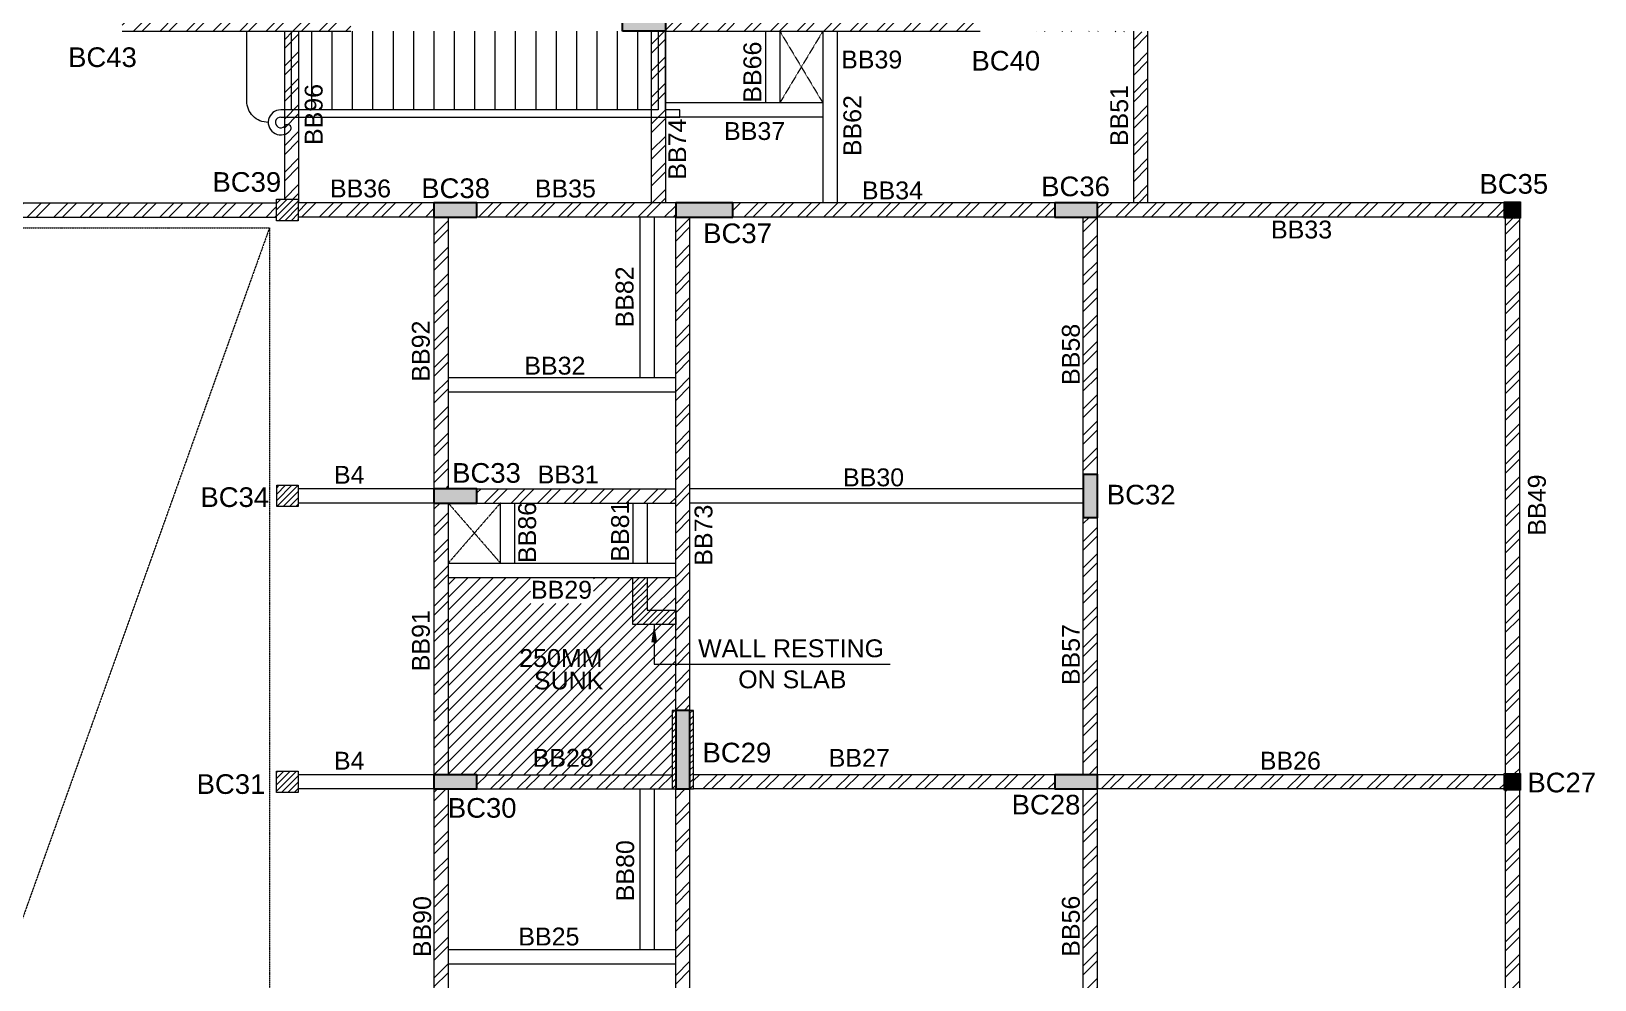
# Model space of a CAD drawing. Header units: metres. Extents: x 79516 to 173451, y -2110733 to -2039064.
# Drawn here: x 105818 to 127682, y -2066976 to -2053707 of the extents above; entities that cross this region are included whole.
import ezdxf
from ezdxf.enums import TextEntityAlignment as Align

# ---------------------------------------------------------------- set-up
doc = ezdxf.new("R2010")
doc.units = ezdxf.units.M
doc.header["$LTSCALE"] = 15
doc.header["$MEASUREMENT"] = 0
doc.linetypes.add('HIDDEN', pattern=[0.375, 0.25, -0.125])
for name, color, linetype, lineweight in [('BEAM NO_ASC', 7, 'Continuous', 20), ('BEAM_ASC', 1, 'Continuous', 20), ('BRICK WALL', 8, 'Continuous', 13), ('COLUMN HATCH_ASC', 155, 'Continuous', 0), ('COLUMN STOP_ASC', 122, 'Continuous', 20), ('COLUMN_ASC', 4, 'Continuous', 30), ('DIMENSION_ASC', 251, 'Continuous', 9), ('DUCT_ASC', 253, 'HIDDEN', 13), ('HATCH_ASC', 253, 'Continuous', 5), ('NEW COLUMN NO._ ASC', 7, 'Continuous', 25), ('STAIR_ASC', 150, 'Continuous', 13), ('TEXT_ASC', 7, 'Continuous', 25), ('WALL ON SALB', 152, 'Continuous', 20)]:
    doc.layers.add(name, color=color, linetype=linetype, lineweight=lineweight)
doc.styles.add('ASC_DIMENSION', font='swiss.ttf', dxfattribs={"height": 250})
doc.styles.add('STANDERD ASC', font='swiss.ttf', dxfattribs={"height": 250})
doc.dimstyles.new('ASC_100mm', dxfattribs={"dimtxt": 250, "dimasz": 250, "dimexe": 50, "dimexo": 50, "dimgap": 100, "dimtad": 1, "dimdec": 0, "dimzin": 0, "dimdsep": 46, "dimtxsty": 'ASC_DIMENSION', "dimcen": 0, "dimclrd": 256, "dimclre": 256, "dimclrt": 7, "dimadec": 0, "dimazin": 0, "dimtfac": 1, "dimtdec": 0, "dimtofl": 0, "dimtmove": 0, "dimatfit": 2, "dimfxl": 1, "dimtolj": 1, "dimtzin": 0, "dimlwd": -1, "dimlwe": -1, "dimarcsym": 1})
pattern_1 = [(45, (-800708.77, -593580.78), (-185.61553, 185.61553), []), (45, (-800585.02, -593580.78), (-185.61553, 185.61553), [])]
pattern_2 = [(45, (-866172.724, -431772.72), (-44.1941738, 44.1941738), [])]
pattern_3 = [(225, (-744396.66, -1319435.57), (88.388348, -88.388348), [])]
pattern_4 = [(45, (-791679.156, -1371052.285), (-17.67766953, 17.67766953), [])]

# ---------------------------------------------------------------- blocks, each defined once
blk = doc.blocks.new('dwg5D38')
at = {"layer": 'STAIR_ASC'}
for p, q in [((14227, 28000, 0), (14227, 29100, 0)), ((14512, 28000, 0), (14512, 29100, 0)), ((14797, 28000, 0), (14797, 29100, 0)), ((15082, 28000, 0), (15082, 29100, 0)), ((15367, 28000, 0), (15367, 29100, 0)), ((15652, 28000, 0), (15652, 29100, 0)), ((15937, 28000, 0), (15937, 29100, 0)), ((16222, 28000, 0), (16222, 29100, 0)), ((16507, 28000, 0), (16507, 29100, 0)), ((16792, 28000, 0), (16792, 29100, 0)), ((17077, 28000, 0), (17077, 29100, 0)), ((17362, 28000, 0), (17362, 29100, 0)), ((17647, 28000, 0), (17647, 29100, 0)), ((17932, 28000, 0), (17932, 29100, 0)), ((18217, 28000, 0), (18217, 29100, 0)), ((18502, 28000, 0), (18502, 29100, 0)), ((18787, 28000, 0), (18787, 29100, 0)), ((19072, 28000, 0), (19072, 29100, 0)), ((19357, 29100, 0), (19357, 28000, 0)), ((19457, 28000, 0), (19457, 29100, 0)), ((19357, 28000, 0), (14077, 28000, 0)), ((19657, 28000, 0), (19457, 28000, 0)), ((19657, 27900, 0), (19657, 28000, 0)), ((14077, 27900, 0), (19657, 27900, 0))]:
    blk.add_line(p, q, dxfattribs=at)
at = {"layer": 'STAIR_ASC', "elevation": 0}
blk.add_lwpolyline([(13902, 27825), (13902, 27825, -0.414214), (13602, 28125), (13602, 29100)], format="xyb", dxfattribs=at)
at = {"layer": 'STAIR_ASC'}
for centre, radius, start, end in [((14077, 27825, 0), 175, 90, 320.9847), ((14078, 27825, 0), 75.1, 90.2356, 316.2176), ((14173, 27744, 0), 50, 324.5098, 144.5098)]:
    blk.add_arc(centre, radius, start, end, dxfattribs=at)

msp = doc.modelspace()

# ---------------------------------------------------------------- hatches: boundary and pattern name
at = {"layer": 'BRICK WALL'}
h = msp.add_hatch(dxfattribs=at)
h.set_pattern_fill('ANSI32', color=256, scale=700, angle=180)
h.set_pattern_definition(pattern_1)
h.paths.add_polyline_path([(108832, -2053707.5), (107087, -2053707.5), (107087, -2053507.5), (107087, -2053507.5), (107087, -2053507.5), (110287, -2053507.5), (110287, -2053707.5), (109457, -2053707.5), (109457, -2053707.5), (108832, -2053707.5)])
h = msp.add_hatch(dxfattribs=at)
h.set_pattern_fill('ANSI32', color=256, scale=700, angle=180)
h.set_pattern_definition(pattern_1)
h.paths.add_polyline_path([(119087, -2053707.5), (119087, -2053507.5), (117087, -2053507.5), (116887, -2053507.5), (116287, -2053507.5), (116087, -2053507.5), (114687, -2053507.5), (114687, -2053707.5), (116087, -2053707.5), (116287, -2053707.5), (116887, -2053707.5), (117087, -2053707.5), (119087, -2053707.5)])
h = msp.add_hatch(dxfattribs=at)
h.set_pattern_fill('ANSI32', color=256, scale=700, angle=180)
h.set_pattern_definition(pattern_1)
h.paths.add_polyline_path([(109557, -2056107.4), (109549.4, -2056107.5), (109549.4, -2056057.5), (109357, -2056057.5), (109357, -2053707.5), (109557, -2053707.5)])
h = msp.add_hatch(dxfattribs=at)
h.set_pattern_fill('ANSI32', color=256, scale=700, angle=180)
h.set_pattern_definition(pattern_1)
h.paths.add_polyline_path([(114687, -2056107.5), (114487, -2056107.5), (114487, -2053707.5), (114687, -2053707.5)])
h = msp.add_hatch(dxfattribs=at)
h.set_pattern_fill('ANSI32', color=256, scale=700, angle=180)
h.set_pattern_definition(pattern_1)
h.paths.add_polyline_path([(121429.5, -2056107.5), (121429.5, -2053715.4), (119687, -2053707.5), (121229.5, -2053707.5), (121229.5, -2056107.5)])
h = msp.add_hatch(dxfattribs=at)
h.set_pattern_fill('ANSI32', color=256, scale=700)
h.set_pattern_definition(pattern_1)
h.paths.add_polyline_path([(100649.5, -2056307.5), (109249.5, -2056307.5), (109249.5, -2056107.5), (100649.5, -2056107.5)])
h = msp.add_hatch(dxfattribs=at)
h.set_pattern_fill('ANSI32', color=256, scale=700, angle=180)
h.set_pattern_definition(pattern_1)
h.paths.add_polyline_path([(111449.4, -2056307.5), (109549.4, -2056307.5), (109549.4, -2056107.5), (109657, -2056107.5), (111449.4, -2056107.5), (111449.4, -2056307.5)])
h = msp.add_hatch(dxfattribs=at)
h.set_pattern_fill('ANSI32', color=256, scale=700, angle=180)
h.set_pattern_definition(pattern_1)
h.paths.add_polyline_path([(114829.4, -2056307.5), (114829.4, -2056107.5), (114687, -2056107.5), (114487, -2056107.5), (112049.4, -2056107.5), (112049.4, -2056307.5), (114329.5, -2056307.5), (114529.5, -2056307.5), (114829.4, -2056307.5)])
h = msp.add_hatch(dxfattribs=at)
h.set_pattern_fill('ANSI32', color=256, scale=700, angle=180)
h.set_pattern_definition(pattern_1)
h.paths.add_polyline_path([(115629.4, -2056307.5), (115629.4, -2056107.5), (116887, -2056107.5), (117087, -2056107.5), (120129.4, -2056107.5), (120129.4, -2056307.5), (115629.4, -2056307.5)])
h = msp.add_hatch(dxfattribs=at)
h.set_pattern_fill('ANSI32', color=256, scale=700, angle=180)
h.set_pattern_definition(pattern_1)
h.paths.add_polyline_path([(120729.4, -2056307.5), (120729.4, -2056107.5), (121894.5, -2056107.5), (122094.5, -2056107.5), (126414.4, -2056107.5), (126414.4, -2056307.5), (120729.4, -2056307.5)])
h = msp.add_hatch(dxfattribs=at)
h.set_pattern_fill('ANSI32', color=256, scale=700, angle=180)
h.set_pattern_definition(pattern_1)
h.paths.add_polyline_path([(111449.4, -2060107.5), (111449.4, -2056307.5), (111649.4, -2056307.5), (111649.4, -2060107.5), (111449.4, -2060107.5)])
h = msp.add_hatch(dxfattribs=at)
h.set_pattern_fill('ANSI32', color=256, scale=700, angle=180)
h.set_pattern_definition(pattern_1)
h.paths.add_polyline_path([(115029.4, -2060107.5), (115029.4, -2056307.5), (114829.4, -2056307.5), (114829.4, -2056307.5), (114829.4, -2060107.5), (114829.4, -2060307.5), (114829.4, -2061147.5), (114829.4, -2061347.5), (114829.4, -2061807.5), (114829.4, -2062007.5), (114829.4, -2063207.5), (114829.4, -2063207.5), (114829.4, -2063207.5), (115029.4, -2063207.5), (115029.4, -2060307.5)])
h = msp.add_hatch(dxfattribs=at)
h.set_pattern_fill('ANSI32', color=256, scale=700, angle=180)
h.set_pattern_definition(pattern_1)
h.paths.add_polyline_path([(120529.4, -2059907.5), (120529.4, -2056307.5), (120729.4, -2056307.5), (120729.4, -2059907.5), (120529.4, -2059907.5)])
h = msp.add_hatch(dxfattribs=at)
h.set_pattern_fill('ANSI32', color=256, scale=700, angle=180)
h.set_pattern_definition(pattern_1)
h.paths.add_polyline_path([(126629.5, -2064092.5), (126429.5, -2064092.5), (126429.5, -2056322.5), (126629.5, -2056322.5)])
h = msp.add_hatch(dxfattribs=at)
h.set_pattern_fill('ANSI32', color=256, scale=700)
h.set_pattern_definition(pattern_1)
h.paths.add_polyline_path([(112049.5, -2060307.5), (114829.5, -2060307.5), (114829.5, -2060107.5), (112049.5, -2060107.5), (112049.5, -2060307.5)])
h = msp.add_hatch(dxfattribs=at)
h.set_pattern_fill('ANSI32', color=256, scale=700, angle=180)
h.set_pattern_definition(pattern_1)
h.paths.add_polyline_path([(111449.5, -2064107.5), (111449.4, -2060307.5), (111649.4, -2060307.5), (111649.5, -2064107.5)])
h = msp.add_hatch(dxfattribs=at)
h.set_pattern_fill('ANSI32', color=256, scale=700, angle=180)
h.set_pattern_definition(pattern_1)
h.paths.add_polyline_path([(120729.5, -2064107.5), (120729.4, -2060507.5), (120529.5, -2060507.5), (120529.5, -2064107.5), (120729.4, -2064107.5)])
h = msp.add_hatch(dxfattribs=at)
h.set_pattern_fill('ANSI32', color=256, scale=700, angle=180)
h.set_pattern_definition(pattern_1)
h.paths.add_polyline_path([(114529.5, -2064307.5), (114329.5, -2064307.5), (112049.4, -2064307.5), (112049.4, -2064107.5), (114779.4, -2064107.5), (114779.4, -2064307.5)])
h = msp.add_hatch(dxfattribs=at)
h.set_pattern_fill('ANSI32', color=256, scale=700, angle=180)
h.set_pattern_definition(pattern_1)
h.paths.add_polyline_path([(120129.4, -2064307.5), (120129.4, -2064307.5), (120129.4, -2064307.5), (115079.4, -2064307.5), (115079.4, -2064107.5), (120129.4, -2064107.5), (120129.4, -2064307.5)])
h = msp.add_hatch(dxfattribs=at)
h.set_pattern_fill('ANSI32', color=256, scale=700, angle=180)
h.set_pattern_definition(pattern_1)
h.paths.add_polyline_path([(126414.4, -2064307.5), (126414.4, -2064107.5), (120729.5, -2064107.5), (120729.4, -2064107.5), (120729.4, -2064289.9), (120729.4, -2064307.5), (120729.4, -2064307.5)])
h = msp.add_hatch(dxfattribs=at)
h.set_pattern_fill('ANSI32', color=256, scale=700, angle=180)
h.set_pattern_definition(pattern_1)
h.paths.add_polyline_path([(111649.4, -2066757.4), (111649.4, -2068107.5), (111449.4, -2068107.5), (111449.5, -2064307.5), (111449.5, -2064307.5), (111649.5, -2064307.5), (111649.4, -2066557.4)])
h = msp.add_hatch(dxfattribs=at)
h.set_pattern_fill('ANSI32', color=256, scale=700, angle=180)
h.set_pattern_definition(pattern_1)
h.paths.add_polyline_path([(115029.4, -2068307.5), (115029.4, -2072107.5), (114829.4, -2072107.5), (114829.4, -2072107.6), (114829.4, -2072107.5), (114829.4, -2070007.5), (114829.4, -2069807.5), (114829.4, -2069347.5), (114829.4, -2069147.5), (114829.4, -2068307.5), (114829.4, -2068107.5), (114829.4, -2066757.5), (114829.4, -2066557.5), (114829.4, -2064307.5), (114829.4, -2064307.5), (115029.4, -2064307.5), (115029.4, -2068107.5)])
h = msp.add_hatch(dxfattribs=at)
h.set_pattern_fill('ANSI32', color=256, scale=700, angle=180)
h.set_pattern_definition(pattern_1)
h.paths.add_polyline_path([(120729.4, -2067907.5), (120529.5, -2067907.5), (120529.4, -2064307.5), (120729.4, -2064307.5), (120729.5, -2067907.5)])
h = msp.add_hatch(dxfattribs=at)
h.set_pattern_fill('ANSI32', color=256, scale=700, angle=180)
h.set_pattern_definition(pattern_1)
h.paths.add_polyline_path([(126429.5, -2072092.5), (126429.5, -2064322.5), (126629.5, -2064322.5), (126629.5, -2072092.5)])
at = {"layer": 'COLUMN HATCH_ASC'}
h = msp.add_hatch(color=256, dxfattribs=at)
h.dxf.hatch_style = 1
h.paths.add_polyline_path([(114087, -2053507.5), (114087, -2053707.5), (114687, -2053707.5), (114687, -2053507.5)])
h = msp.add_hatch(color=256, dxfattribs=at)
h.dxf.hatch_style = 1
h.paths.add_polyline_path([(111449.5, -2056307.5), (111449.5, -2056107.5), (112049.5, -2056107.5), (112049.5, -2056307.5)])
h = msp.add_hatch(color=256, dxfattribs=at)
h.dxf.hatch_style = 1
h.paths.add_polyline_path([(114829.4, -2056307.5), (114829.4, -2056107.5), (115629.4, -2056107.5), (115629.4, -2056307.5)])
h = msp.add_hatch(color=256, dxfattribs=at)
h.dxf.hatch_style = 1
h.paths.add_polyline_path([(120129.5, -2056307.5), (120129.5, -2056107.5), (120729.5, -2056107.5), (120729.5, -2056307.5)])
h = msp.add_hatch(color=256, dxfattribs=at)
h.dxf.hatch_style = 1
h.paths.add_polyline_path([(126429.5, -2056107.5), (126429.5, -2056307.5), (126629.5, -2056307.5), (126629.5, -2056107.5)])
h = msp.add_hatch(color=256, dxfattribs=at)
h.dxf.hatch_style = 1
h.paths.add_polyline_path([(120529.5, -2060507.5), (120529.5, -2059907.5), (120729.5, -2059907.5), (120729.5, -2060507.5)])
h = msp.add_hatch(color=256, dxfattribs=at)
h.dxf.hatch_style = 1
h.paths.add_polyline_path([(111449.5, -2060307.5), (111449.5, -2060107.5), (112049.5, -2060107.5), (112049.5, -2060307.5)])
h = msp.add_hatch(color=256, dxfattribs=at)
h.dxf.hatch_style = 1
h.paths.add_polyline_path([(114829.5, -2064307.5), (114829.5, -2063207.5), (115029.5, -2063207.5), (115029.5, -2064307.5)])
h = msp.add_hatch(color=256, dxfattribs=at)
h.dxf.hatch_style = 1
h.paths.add_polyline_path([(111449.5, -2064307.5), (111449.5, -2064107.5), (112049.5, -2064107.5), (112049.5, -2064307.5)])
h = msp.add_hatch(color=256, dxfattribs=at)
h.dxf.hatch_style = 1
h.paths.add_polyline_path([(120129.5, -2064307.5), (120129.5, -2064107.5), (120729.5, -2064107.5), (120729.5, -2064307.5)])
h = msp.add_hatch(color=256, dxfattribs=at)
h.dxf.hatch_style = 1
h.paths.add_polyline_path([(126429.5, -2064107.5), (126429.5, -2064307.5), (126629.5, -2064307.5), (126629.5, -2064107.5)])
at = {"layer": 'COLUMN STOP_ASC'}
h = msp.add_hatch(dxfattribs=at)
h.set_pattern_fill('ANSI31', color=256, scale=500, style=0)
h.set_pattern_definition(pattern_2)
h.paths.add_polyline_path([(109249.5, -2056057.5), (109249.5, -2056357.5), (109549.5, -2056357.5), (109549.5, -2056057.5)])
h = msp.add_hatch(dxfattribs=at)
h.set_pattern_fill('ANSI31', color=256, scale=200, style=0)
h.set_pattern_definition(pattern_4)
h.paths.add_polyline_path([(126414.5, -2056092.5), (126414.5, -2056322.5), (126644.5, -2056322.5), (126644.5, -2056092.5)])
h.paths.add_polyline_path([(126429.5, -2056107.5), (126429.5, -2056307.5), (126629.5, -2056307.5), (126629.5, -2056107.5)], flags=0)
h = msp.add_hatch(dxfattribs=at)
h.set_pattern_fill('ANSI31', color=256, scale=500, style=0)
h.set_pattern_definition(pattern_2)
h.paths.add_polyline_path([(109249.8, -2060357.4), (109249.8, -2060057.4), (109549.8, -2060057.4), (109549.8, -2060357.4)])
h = msp.add_hatch(dxfattribs=at)
h.set_pattern_fill('ANSI31', color=256, scale=500, style=0)
h.set_pattern_definition([(45, (-772492.14, -1361913.205), (-44.1941738, 44.1941738), [])])
h.paths.add_polyline_path([(114779.5, -2063207.5), (114779.5, -2064307.5), (114829.5, -2064307.5), (114829.5, -2063207.5)])
h = msp.add_hatch(dxfattribs=at)
h.set_pattern_fill('ANSI31', color=256, scale=500, style=0)
h.set_pattern_definition([(45, (-772242.14, -1361913.205), (-44.1941738, 44.1941738), [])])
h.paths.add_polyline_path([(115029.5, -2063207.5), (115029.5, -2064307.5), (115079.5, -2064307.5), (115079.5, -2063207.5)])
h = msp.add_hatch(dxfattribs=at)
h.set_pattern_fill('ANSI31', color=256, scale=500, style=0)
h.set_pattern_definition(pattern_2)
h.paths.add_polyline_path([(109249.5, -2064057.5), (109249.5, -2064357.5), (109549.5, -2064357.5), (109549.5, -2064057.5)])
h = msp.add_hatch(dxfattribs=at)
h.set_pattern_fill('ANSI31', color=256, scale=200, style=0)
h.set_pattern_definition(pattern_4)
h.paths.add_polyline_path([(126414.5, -2064092.5), (126414.5, -2064322.5), (126644.5, -2064322.5), (126644.5, -2064092.5)])
h.paths.add_polyline_path([(126429.5, -2064107.5), (126429.5, -2064307.5), (126629.5, -2064307.5), (126629.5, -2064107.5)], flags=0)
at = {"layer": 'HATCH_ASC'}
h = msp.add_hatch(dxfattribs=at)
h.set_pattern_fill('ANSI31', color=256, scale=1000, angle=360, style=0)
h.set_pattern_definition(pattern_3)
edge = h.paths.add_edge_path(flags=24)
edge.add_line((113738.2, -2064061.1), (113738.2, -2063675.7))
edge.add_line((113738.2, -2064061.1), (112787.6, -2064061.1))
edge.add_line((112787.6, -2064061.1), (112787.6, -2063675.7))
edge.add_line((112787.6, -2063675.7), (113738.2, -2063675.7))
edge = h.paths.add_edge_path(flags=24)
edge.add_line((113844.7, -2062671.5), (113844.7, -2062286))
edge.add_line((113844.7, -2062671.5), (112604.3, -2062671.5))
edge.add_line((112604.3, -2062671.5), (112604.3, -2062286))
edge.add_line((112604.3, -2062286), (113844.7, -2062286))
h.paths.add_polyline_path([(113841.7, -2062592), (113841.7, -2062987.1), (112774.8, -2062987.1), (112774.8, -2062592)], flags=24)
edge = h.paths.add_edge_path()
edge.add_line((112796.8, -2061347.5), (111649.5, -2061347.5))
edge.add_line((112796.8, -2061347.5), (112798.5, -2061712.4))
edge.add_line((112798.5, -2061712.4), (113682.4, -2061712.4))
edge.add_line((113682.4, -2061712.4), (113680.6, -2061347.5))
edge.add_line((113680.6, -2061347.5), (114229.5, -2061347.5))
edge.add_line((114229.5, -2061347.5), (114229.5, -2062007.5))
edge.add_line((114229.5, -2062007.5), (114829.5, -2062007.5))
edge.add_line((114829.5, -2062007.5), (114829.5, -2063207.5))
edge.add_line((114829.5, -2063207.5), (114779.5, -2063207.5))
edge.add_line((114779.5, -2063207.5), (114779.5, -2064107.5))
edge.add_line((114779.5, -2064107.5), (112049.5, -2064107.5))
edge.add_line((112049.5, -2064107.5), (112049.5, -2064107.5))
edge.add_line((112049.5, -2064107.5), (111649.5, -2064107.5))
edge.add_line((111649.5, -2064107.5), (111649.5, -2061347.5))
h = msp.add_hatch(dxfattribs=at)
h.set_pattern_fill('ANSI31', color=256, scale=1000, angle=360, style=0)
h.set_pattern_definition(pattern_3)
h.paths.add_polyline_path([(114829.5, -2061807.5), (114429.5, -2061807.5), (114429.5, -2061347.5), (114829.5, -2061347.5)])
edge = h.paths.add_edge_path(flags=24)
edge.add_line((113714, -2061709.5), (113714, -2061324.1))
edge.add_line((113714, -2061709.5), (112762.7, -2061709.5))
edge.add_line((112762.7, -2061709.5), (112762.7, -2061324.1))
edge.add_line((112762.7, -2061324.1), (113714, -2061324.1))
at = {"layer": 'WALL ON SALB'}
h = msp.add_hatch(dxfattribs=at)
h.set_pattern_fill('ANSI31', color=256, scale=500, angle=180)
h.set_pattern_definition([(45, (-749605.276, -1319435.57), (-44.1941738, 44.1941738), [])])
h.paths.add_polyline_path([(114429.5, -2061807.5), (114829.5, -2061807.5), (114829.5, -2062007.5), (114229.5, -2062007.5), (114229.5, -2061347.5), (114429.5, -2061347.5)])

# ---------------------------------------------------------------- linework, layer by layer
at = {"layer": 'BEAM_ASC'}
for p, q in [((107087, -2053707.5, -4047.6), (110287, -2053707.5, -4047.6)), ((109357, -2053707.5, -4047.6), (109357, -2056057.5, -4047.6)), ((109557, -2053707.5, -4047.6), (109557, -2056107.5, -4047.6)), ((114487, -2053707.5, -4047.6), (114487, -2056107.5, -4047.6)), ((114687, -2053707.5, -4047.6), (119087, -2053707.5, -4047.6)), ((114687, -2053707.5, -4047.6), (114687, -2056107.5, -4047.6)), ((116087, -2053707.5, -4047.6), (116087, -2054707.5, -4047.6)), ((116287, -2053707.5, -4047.6), (116287, -2054707.5, -4047.6)), ((116887, -2053707.5, -4047.6), (116887, -2056107.5, -4047.6)), ((117087, -2053707.5, -4047.6), (117087, -2056107.5, -4047.6)), ((121229.5, -2053707.5, -4047.6), (121229.5, -2056107.5, -4047.6)), ((121429.5, -2053707.5, -4047.6), (121429.5, -2056107.5, -4047.6)), ((116887, -2054707.5, -4047.6), (114687, -2054707.5, -4047.6)), ((116887, -2054907.5, -4047.6), (114687, -2054907.5, -4047.6)), ((100649.5, -2056107.5, -4047.6), (109249.5, -2056107.5, -4047.6)), ((111449.5, -2056107.5, -4047.6), (109549.5, -2056107.5, -4047.6)), ((114829.5, -2056107.5, -4047.6), (112049.5, -2056107.5, -4047.6)), ((120129.5, -2056107.5, -4047.6), (115629.5, -2056107.5, -4047.6)), ((126414.5, -2056107.5, -4047.6), (120729.5, -2056107.5, -4047.6)), ((100649.5, -2056307.5, -4047.6), (109249.5, -2056307.5, -4047.6)), ((111449.5, -2056307.5, -4047.6), (109549.5, -2056307.5, -4047.6)), ((111449.5, -2056307.5, -4047.6), (111449.5, -2060107.5, -4047.6)), ((111649.5, -2056307.5, -4047.6), (111649.5, -2060107.5, -4047.6)), ((114829.5, -2056307.5, -4047.6), (112049.5, -2056307.5, -4047.6)), ((114329.5, -2056307.5, -4047.6), (114329.5, -2058557.5, -4047.6)), ((114529.5, -2056307.5, -4047.6), (114529.5, -2058557.5, -4047.6)), ((114829.5, -2063207.6, -4047.6), (114829.5, -2056307.5, -4047.6)), ((115029.5, -2063207.6, -4047.6), (115029.5, -2056307.5, -4047.6)), ((120129.5, -2056307.5, -4047.6), (115629.5, -2056307.5, -4047.6)), ((120529.5, -2059907.5, -4047.6), (120529.5, -2056307.5, -4047.6)), ((126414.5, -2056307.5, -4047.6), (120729.5, -2056307.5, -4047.6)), ((120729.5, -2059907.5, -4047.6), (120729.5, -2056307.5, -4047.6)), ((126429.5, -2056322.5, -4047.6), (126429.5, -2064092.5, -4047.6)), ((126629.5, -2056322.5, -4047.6), (126629.5, -2064092.5, -4047.6)), ((114829.5, -2058557.5, -4047.6), (111649.5, -2058557.5, -4047.6)), ((114829.5, -2058757.5, -4047.6), (111649.5, -2058757.5, -4047.6)), ((111449.5, -2060107.5, -4047.6), (109549.5, -2060107.5, -4047.6)), ((112049.5, -2060107.5, -4047.6), (114829.5, -2060107.5, -4047.6)), ((120529.5, -2060107.5, -4047.6), (115029.5, -2060107.5, -4047.6)), ((111449.5, -2060307.5, -4047.6), (109549.5, -2060307.5, -4047.6)), ((111449.5, -2060307.5, -4047.6), (111449.5, -2064107.5, -4047.6)), ((111649.5, -2060307.5, -4047.6), (111649.5, -2064107.5, -4047.6)), ((112049.5, -2060307.5, -4047.6), (114829.5, -2060307.5, -4047.6)), ((112379.2, -2061147.5, -4047.6), (112379.2, -2060307.5, -4047.6)), ((112579.2, -2061147.5, -4047.6), (112579.2, -2060307.5, -4047.6)), ((114229.5, -2060307.5, -4047.6), (114229.5, -2061157.5, -4047.6)), ((114429.5, -2060307.5, -4047.6), (114429.5, -2061157.5, -4047.6)), ((120529.5, -2060307.5, -4047.6), (115029.5, -2060307.5, -4047.6)), ((120529.5, -2064107.5, -4047.6), (120529.5, -2060507.5, -4047.6)), ((120729.5, -2064107.5, -4047.6), (120729.5, -2060507.5, -4047.6)), ((111649.5, -2061147.5, -4047.6), (114829.5, -2061147.5, -4047.6)), ((111649.5, -2061347.5, -4047.6), (114829.5, -2061347.5, -4047.6)), ((111449.5, -2064107.5, -4047.6), (109549.5, -2064107.5, -4047.6)), ((112049.5, -2064107.5, -4047.6), (114779.5, -2064107.5, -4047.6)), ((120129.5, -2064107.5, -4047.6), (115079.5, -2064107.5, -4047.6)), ((126414.5, -2064107.5, -4047.6), (120729.5, -2064107.5, -4047.6)), ((111449.5, -2064307.5, -4047.6), (109549.5, -2064307.5, -4047.6)), ((111449.5, -2064307.5, -4047.6), (111449.5, -2068107.5, -4047.6)), ((111649.5, -2064307.5, -4047.6), (111649.5, -2068107.5, -4047.6)), ((112049.5, -2064307.5, -4047.6), (114779.5, -2064307.5, -4047.6)), ((114329.5, -2064307.5, -4047.6), (114329.5, -2066557.5, -4047.6)), ((114529.5, -2064307.5, -4047.6), (114529.5, -2066557.5, -4047.6)), ((114829.5, -2072107.6, -4047.6), (114829.5, -2064307.5, -4047.6)), ((115029.5, -2072107.6, -4047.6), (115029.5, -2064307.5, -4047.6)), ((120129.5, -2064307.5, -4047.6), (115079.5, -2064307.5, -4047.6)), ((120529.5, -2067907.5, -4047.6), (120529.5, -2064307.5, -4047.6)), ((120729.5, -2067907.5, -4047.6), (120729.5, -2064307.5, -4047.6)), ((126414.5, -2064307.5, -4047.6), (120729.5, -2064307.5, -4047.6)), ((126429.5, -2064322.5, -4047.6), (126429.5, -2072092.5, -4047.6)), ((126629.5, -2064322.5, -4047.6), (126629.5, -2072092.5, -4047.6)), ((114829.5, -2066557.5, -4047.6), (111649.5, -2066557.4, -4047.6)), ((114829.5, -2066757.5, -4047.6), (111649.5, -2066757.4, -4047.6))]:
    msp.add_line(p, q, dxfattribs=at)
at = {"layer": 'COLUMN STOP_ASC', "elevation": -4047.6}
for points in [[(109249.5, -2056057.5), (109549.5, -2056057.5), (109549.5, -2056357.5), (109249.5, -2056357.5)], [(126414.5, -2056092.5), (126644.5, -2056092.5), (126644.5, -2056322.5), (126414.5, -2056322.5)], [(109249.8, -2060057.4), (109549.8, -2060057.4), (109549.8, -2060357.4), (109249.8, -2060357.4)], [(114829.5, -2063207.5), (114779.5, -2063207.5), (114779.5, -2064307.5), (114829.5, -2064307.5)], [(115079.5, -2063207.5), (115029.5, -2063207.5), (115029.5, -2064307.5), (115079.5, -2064307.5)], [(109249.5, -2064057.5), (109549.5, -2064057.5), (109549.5, -2064357.5), (109249.5, -2064357.5)], [(126414.5, -2064092.5), (126644.5, -2064092.5), (126644.5, -2064322.5), (126414.5, -2064322.5)]]:
    msp.add_lwpolyline(points, close=True, dxfattribs=at)
at = {"layer": 'COLUMN_ASC', "elevation": -4047.6}
for points in [[(114087, -2053707.5), (114087, -2053507.5), (114687, -2053507.5), (114687, -2053707.5)], [(112049.5, -2056307.5), (112049.5, -2056107.5), (111449.5, -2056107.5), (111449.5, -2056307.5)], [(115629.4, -2056307.5), (115629.4, -2056107.5), (114829.4, -2056107.5), (114829.4, -2056307.5)], [(120729.5, -2056307.5), (120729.5, -2056107.5), (120129.5, -2056107.5), (120129.5, -2056307.5)], [(126429.5, -2056107.5), (126629.5, -2056107.5), (126629.5, -2056307.5), (126429.5, -2056307.5)], [(120529.5, -2060507.5), (120729.5, -2060507.5), (120729.5, -2059907.5), (120529.5, -2059907.5)], [(112049.5, -2060307.5), (112049.5, -2060107.5), (111449.5, -2060107.5), (111449.5, -2060307.5)], [(114829.5, -2064307.5), (115029.5, -2064307.5), (115029.5, -2063207.5), (114829.5, -2063207.5)], [(112049.5, -2064307.5), (112049.5, -2064107.5), (111449.5, -2064107.5), (111449.5, -2064307.5)], [(120729.5, -2064307.5), (120729.5, -2064107.5), (120129.5, -2064107.5), (120129.5, -2064307.5)], [(126429.5, -2064107.5), (126629.5, -2064107.5), (126629.5, -2064307.5), (126429.5, -2064307.5)]]:
    msp.add_lwpolyline(points, close=True, dxfattribs=at)
at = {"layer": 'DUCT_ASC'}
for p, q in [((116887, -2053707.5, -4047.6), (116287, -2054707.5, -4047.6)), ((116287, -2053707.5, -4047.6), (116887, -2054707.5, -4047.6)), ((109149.5, -2056457.5, -4047.6), (100749.5, -2079957.5, -4047.6)), ((112379.2, -2060307.5, -4047.6), (111649.5, -2061147.5, -4047.6)), ((111649.5, -2060307.5, -4047.6), (112379.2, -2061147.5, -4047.6))]:
    msp.add_line(p, q, dxfattribs=at)
at = {"layer": 'DUCT_ASC', "elevation": -4047.6}
msp.add_lwpolyline([(100749.5, -2056457.5), (109149.5, -2056457.5), (109149.5, -2079957.5), (100749.5, -2079957.5)], close=True, dxfattribs=at)
at = {"layer": 'WALL ON SALB', "elevation": -4047.6}
msp.add_lwpolyline([(114429.5, -2061347.5), (114429.5, -2061807.5), (114829.5, -2061807.5), (114829.5, -2062007.5), (114229.5, -2062007.5), (114229.5, -2061347.5), (114429.5, -2061347.5)], dxfattribs=at)

# ---------------------------------------------------------------- block references
at = {"layer": 'STAIR_ASC'}
msp.add_blockref('dwg5D38', (95229.5, -2082807.5, -4047.6), dxfattribs=at)

# ---------------------------------------------------------------- texts
at = {"layer": 'BEAM NO_ASC', "style": 'STANDERD ASC'}
for s, rotation, p in [('BB66', 90, (116101.5, -2054279.3)), ('BB39', 360, (117570.7, -2054302.6, -4047.6)), ('BB96', 90, (109967.2, -2054872, -4047.6)), ('BB51', 90, (121231, -2054887.2, -4047.6)), ('BB62', 90, (117499.7, -2055027.5, -4047.6)), ('BB74', 90, (115051, -2055356.8)), ('BB37', 360, (115933.6, -2055303, -4047.6)), ('BB36', 360, (110421.8, -2056106.4, -4047.6)), ('BB35', 360, (113286.8, -2056107.8, -4047.6)), ('BB34', 360, (117860.7, -2056134, -4047.6)), ('BB33', 360, (123582, -2056681.2, -4047.6)), ('BB82', 90, (114314.8, -2057423.9, -4047.6)), ('BB92', 90, (111465.2, -2058181.8, -4047.6)), ('BB58', 90, (120555.5, -2058227.5, -4047.6)), ('BB32', 360, (113140.4, -2058585.6, -4047.6)), ('B4', 360, (110264.6, -2060112.3, -4047.6)), ('BB31', 360, (113326.3, -2060107.8, -4047.6)), ('BB30', 360, (117596.8, -2060147.9, -4047.6)), ('BB49', 90, (127072.6, -2060335, -4047.6)), ('BB86', 90, (112952.3, -2060718.9, -4047.6)), ('BB81', 90, (114252, -2060699.6, -4047.6)), ('BB73', 90, (115418.3, -2060757.3, -4047.6)), ('BB29', 360, (113232.7, -2061720.3, -4047.6)), ('BB91', 90, (111465.8, -2062233.2, -4047.6)), ('BB57', 90, (120555.5, -2062427.5, -4047.6)), ('B4', 360, (110264.6, -2064112.3, -4047.6)), ('BB28', 360, (113256.8, -2064071.9, -4047.6)), ('BB27', 360, (117396.8, -2064071.9, -4047.6)), ('BB26', 360, (123425.1, -2064111.2, -4047.6)), ('BB80', 90, (114323, -2065450.7, -4047.6)), ('BB90', 90, (111483.9, -2066233.2, -4047.6)), ('BB56', 90, (120555.5, -2066227.5, -4047.6)), ('BB25', 360, (113056.8, -2066571.4, -4047.6))]:
    msp.add_text(s, height=250, rotation=rotation, dxfattribs=at).set_placement(p, align=Align.BOTTOM_CENTER)
at = {"layer": 'NEW COLUMN NO._ ASC', "color": 3, "style": 'STANDERD ASC'}
for s, p in [('BC43', (106813.7, -2054290.3)), ('BC40', (119446.3, -2054339.6, -4047.6)), ('BC39', (108832.2, -2056035.8, -4047.6)), ('BC38', (111752.4, -2056123.2)), ('BC36', (120421.5, -2056097.7, -4047.6)), ('BC35', (126550.2, -2056062.5, 0)), ('BC37', (115695, -2056754, -4047.6)), ('BC33', (112183.9, -2060106, -4047.6)), ('BC34', (108664, -2060444.6, -4047.6)), ('BC32', (121339.5, -2060409.5, -4047.6)), ('BC29', (115685.5, -2064017.8, -4047.6)), ('BC31', (108611.3, -2064458.8)), ('BC27', (127220.5, -2064436.9, 0)), ('BC30', (112123.7, -2064791.9, -4047.6)), ('BC28', (120008.4, -2064746.5, -4047.6))]:
    msp.add_text(s, height=275, dxfattribs=at).set_placement(p, align=Align.BOTTOM_CENTER)
at = {"layer": 'TEXT_ASC', "color": 3, "style": 'STANDERD ASC'}
for s, p in [('250MM', (112641.8, -2062600.3, -4047.6)), ('WALL RESTING', (115143, -2062464.5, 0)), ('SUNK', (112847.6, -2062914.3, -4047.6)), ('ON SLAB', (115704.2, -2062898.6, 0))]:
    msp.add_text(s, height=250, dxfattribs=at).set_placement(p)

# ---------------------------------------------------------------- leaders
at = {"layer": 'DIMENSION_ASC'}
msp.add_leader([(114529.6, -2062007.5, -4047.6), (114529.6, -2062559.5, -4047.6), (117829.5, -2062559.5, -4047.6)], dimstyle='ASC_100mm', override={"dimgap": 100, "dimtad": 0, "dimarcsym": 0}, dxfattribs=at)

doc.saveas('drawing.dxf')
